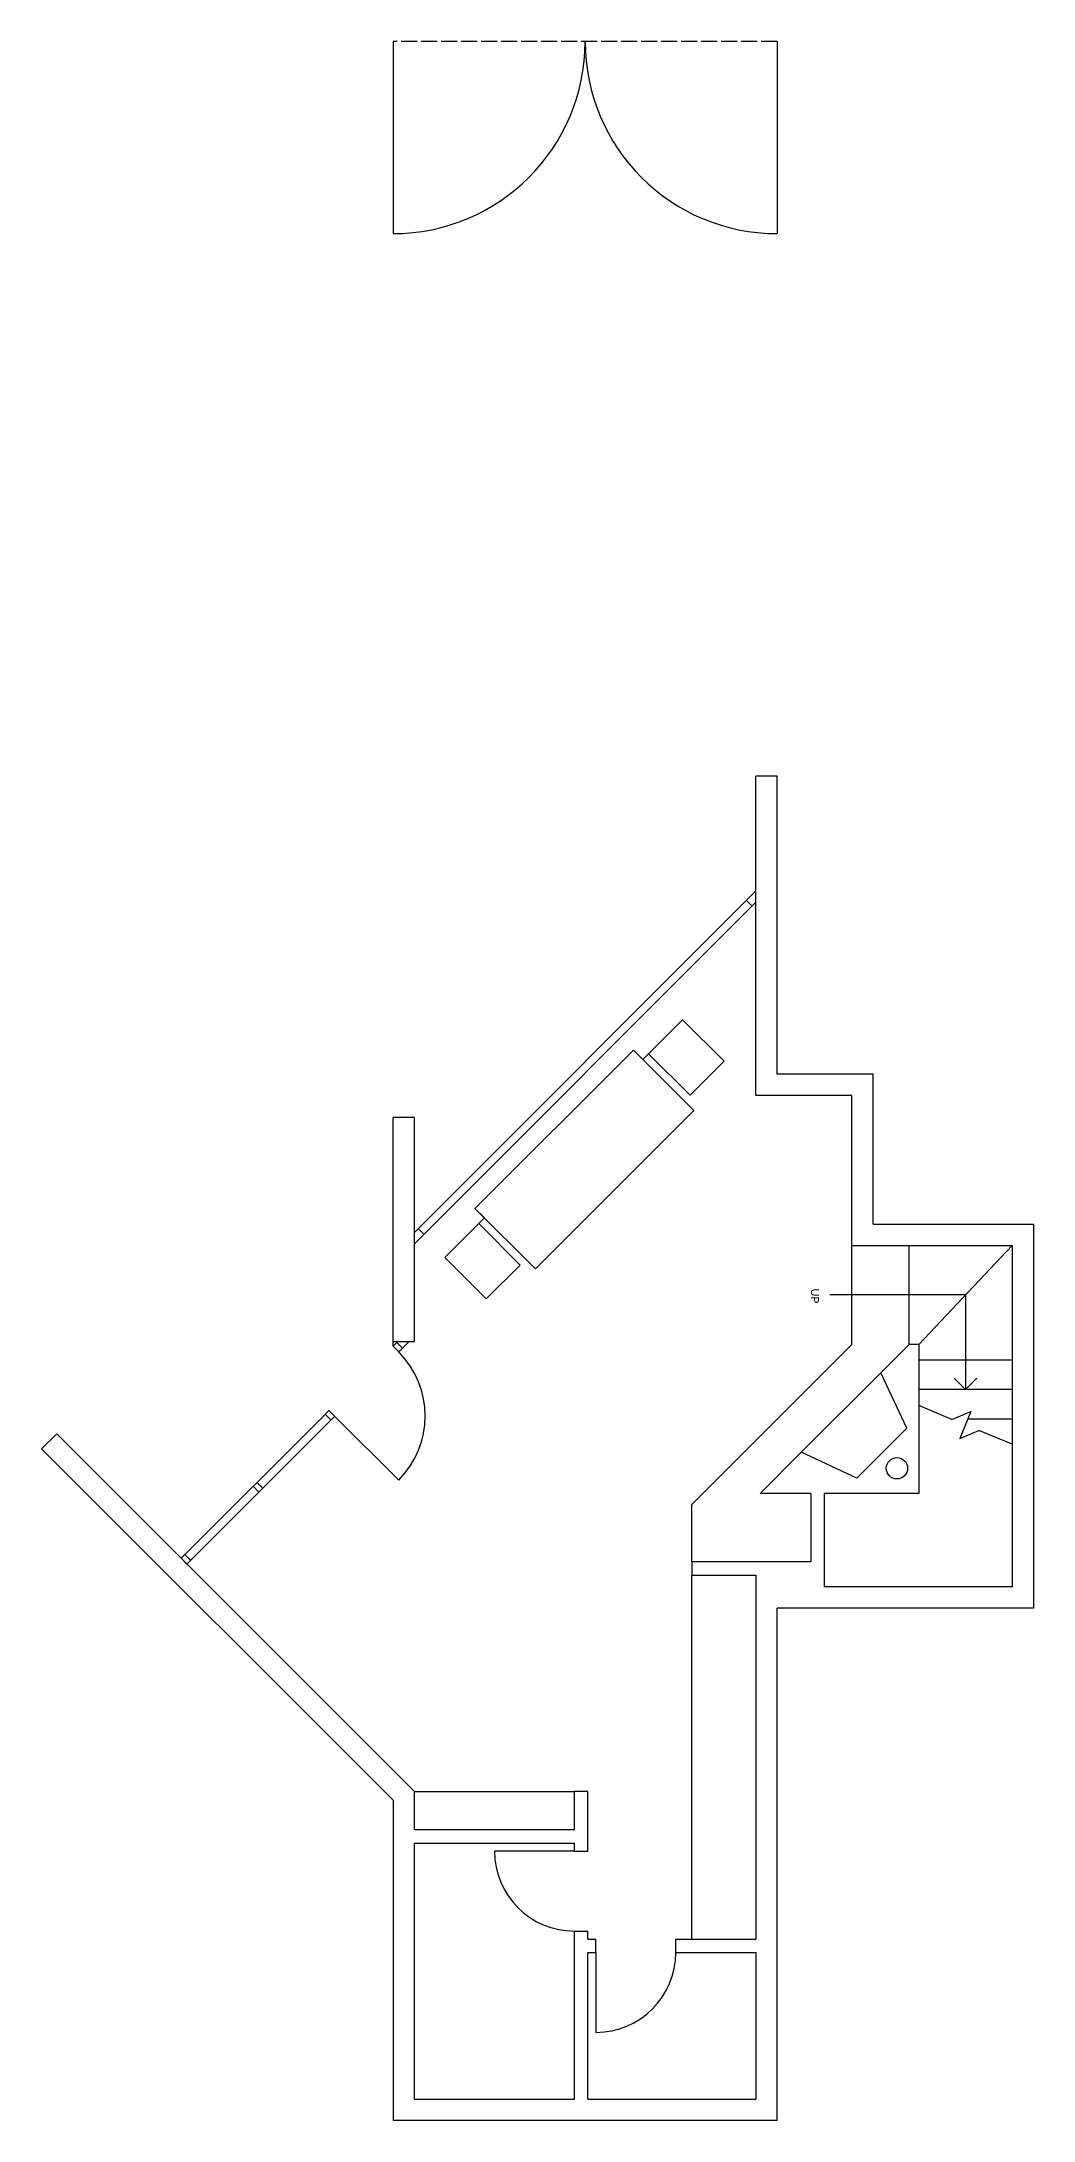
# Model space of a CAD drawing. Header units: inches. Extents: x -16484 to -805, y 141 to 7454.
# Drawn here: x -1402 to -1031, y 794 to 1573 of the extents above; entities that cross this region are included whole.
import ezdxf

# ---------------------------------------------------------------- set-up
doc = ezdxf.new("R2010")
doc.units = ezdxf.units.IN
doc.header["$LTSCALE"] = 0.5
doc.header["$MEASUREMENT"] = 0
doc.linetypes.add('ACAD_ISO02W100', pattern=[15, 12, -3])
for name, color, linetype in [('A-doors', 254, 'Continuous'), ('A-furniture', 33, 'Continuous'), ('A-glazing', 252, 'Continuous'), ('A-millwork', 252, 'Continuous'), ('A-soffit', 251, 'ACAD_ISO02W100'), ('A-stairs', 252, 'Continuous'), ('A-text', 254, 'Continuous'), ('A-walls', 7, 'Continuous')]:
    doc.layers.add(name, color=color, linetype=linetype)

msp = doc.modelspace()

# ---------------------------------------------------------------- linework, layer by layer
at = {"layer": 'A-doors'}
for p, q in [((-1270.52, 1573.38), (-1270.52, 1501.38)), ((-1126.52, 1573.38), (-1126.52, 1501.38)), ((-1292.4, 1058.08), (-1268.36, 1034.03)), ((-1202.52, 895.05), (-1232.52, 895.05)), ((-1194.52, 857.05), (-1194.52, 827.05))]:
    msp.add_line(p, q, dxfattribs=at)
for centre, radius, start, end in [((-1270.52, 1573.38), 72, 270, 0), ((-1126.52, 1573.38), 72, 180, 270), ((-1292.44, 1058.12), 34, 315, 45), ((-1202.52, 895.05), 30, 180, 270), ((-1194.52, 857.05), 30, 270, 0)]:
    msp.add_arc(centre, radius, start, end, dxfattribs=at)
at = {"layer": 'A-furniture'}
msp.add_lwpolyline([(-1251.12, 1117.55), (-1235.56, 1101.99), (-1222.83, 1114.72), (-1238.39, 1130.28), (-1251.12, 1117.55), (-1238.39, 1130.28), (-1236.27, 1132.4), (-1239.81, 1135.93), (-1217.18, 1113.31), (-1157.78, 1172.7), (-1180.41, 1195.33), (-1239.81, 1135.93), (-1180.41, 1195.33), (-1176.87, 1191.79), (-1174.75, 1193.92), (-1159.19, 1178.36), (-1146.47, 1191.09), (-1162.02, 1206.64), (-1174.75, 1193.92)], dxfattribs=at)
at = {"layer": 'A-glazing'}
for p, q in [((-1262.52, 1126.95), (-1134.52, 1254.95)), ((-1262.52, 1122.71), (-1134.52, 1250.71)), ((-1135.94, 1249.29), (-1138.06, 1251.41)), ((-1261.11, 1128.36), (-1258.99, 1126.24)), ((-1270.52, 1084.28), (-1270.52, 1086.05)), ((-1269.11, 1085.69), (-1270.52, 1084.28)), ((-1268.4, 1082.16), (-1270.52, 1084.28)), ((-1266.99, 1083.57), (-1269.11, 1085.69)), ((-1268.4, 1082.16), (-1264.51, 1086.05)), ((-1294.57, 1060.24), (-1295.98, 1058.82)), ((-1292.44, 1058.12), (-1294.57, 1060.24)), ((-1295.87, 1058.82), (-1349.93, 1004.77)), ((-1292.35, 1058.02), (-1347.76, 1002.6)), ((-1293.86, 1056.7), (-1295.98, 1058.82)), ((-1320.76, 1029.6), (-1322.93, 1031.77)), ((-1319.35, 1031.02), (-1321.51, 1033.18)), ((-1348.51, 1006.18), (-1349.93, 1004.77)), ((-1346.39, 1004.06), (-1348.51, 1006.18)), ((-1347.81, 1002.64), (-1349.93, 1004.77))]:
    msp.add_line(p, q, dxfattribs=at)
at = {"layer": 'A-millwork'}
for p, q in [((-1158.52, 862.05), (-1158.52, 998.49)), ((-1262.52, 917.36), (-1202.52, 917.36))]:
    msp.add_line(p, q, dxfattribs=at)
at = {"layer": 'A-soffit'}
msp.add_line((-1126.52, 1573.38), (-1270.52, 1573.38), dxfattribs=at)
at = {"layer": 'A-stairs'}
for p, q in [((-1098.52, 1084.96), (-1098.52, 1122.05)), ((-1077.06, 1084.96), (-1077.06, 1122.05)), ((-1098.52, 1084.96), (-1158.52, 1024.96)), ((-1038.52, 1079), (-1073.52, 1079)), ((-1038.52, 1068), (-1073.52, 1068)), ((-1061.1, 1056.86), (-1073.52, 1062)), ((-1061.1, 1056.86), (-1053.92, 1059.84)), ((-1053.92, 1059.84), (-1058.13, 1049.67)), ((-1058.13, 1049.67), (-1050.94, 1052.65)), ((-1038.52, 1057), (-1055.09, 1057)), ((-1038.52, 1047.51), (-1050.94, 1052.65)), ((-1158.52, 1003.49), (-1158.52, 1024.96))]:
    msp.add_line(p, q, dxfattribs=at)
at = {"layer": 'A-text'}
for p, q in [((-1038.52, 1122.05), (-1073.52, 1084.96)), ((-1056.02, 1103.5), (-1106.76, 1103.5)), ((-1056.02, 1103.5), (-1056.02, 1068)), ((-1056.02, 1068), (-1060.27, 1072.25)), ((-1056.02, 1068), (-1051.78, 1072.25))]:
    msp.add_line(p, q, dxfattribs=at)
at = {"layer": 'A-walls'}
for p, q in [((-1134.52, 1178.24), (-1134.52, 1298.05)), ((-1126.52, 1298.05), (-1134.52, 1298.05)), ((-1126.52, 1186.24), (-1126.52, 1298.05)), ((-1090.52, 1186.24), (-1126.52, 1186.24)), ((-1090.52, 1130.05), (-1090.52, 1186.24)), ((-1098.52, 1178.24), (-1134.52, 1178.24)), ((-1098.52, 1122.05), (-1098.52, 1178.24)), ((-1262.52, 1170.05), (-1270.52, 1170.05)), ((-1270.52, 1086.05), (-1270.52, 1170.05)), ((-1262.52, 1086.05), (-1262.52, 1170.05)), ((-1090.52, 1130.05), (-1030.52, 1130.05)), ((-1030.52, 1130.05), (-1030.52, 986.05)), ((-1098.52, 1122.05), (-1038.52, 1122.05)), ((-1038.52, 1122.05), (-1038.52, 994.05)), ((-1270.52, 1086.05), (-1262.63, 1086.05)), ((-1087.52, 1074.49), (-1077.06, 1084.96)), ((-1073.52, 1084.96), (-1077.06, 1084.96)), ((-1073.52, 1084.96), (-1073.52, 1029.05)), ((-1087.52, 1074.49), (-1117.5, 1044.52)), ((-1077.96, 1053.55), (-1087.66, 1074.35)), ((-1096.69, 1034.81), (-1077.96, 1053.55)), ((-1402.23, 1045.76), (-1396.57, 1051.41)), ((-1270.52, 914.05), (-1402.23, 1045.76)), ((-1396.57, 1051.41), (-1262.52, 917.36)), ((-1132.97, 1029.05), (-1117.5, 1044.52)), ((-1096.69, 1034.81), (-1117.5, 1044.52)), ((-1113.97, 1029.05), (-1132.97, 1029.05)), ((-1113.97, 1029.05), (-1113.97, 1003.49)), ((-1073.52, 1029.05), (-1108.97, 1029.05)), ((-1108.97, 1029.05), (-1108.97, 994.05)), ((-1158.52, 1003.49), (-1158.52, 998.49)), ((-1113.97, 1003.49), (-1158.52, 1003.49)), ((-1158.52, 998.49), (-1134.52, 998.49)), ((-1134.52, 998.49), (-1134.52, 862.05)), ((-1038.52, 994.05), (-1108.97, 994.05)), ((-1126.52, 794.05), (-1126.52, 986.05)), ((-1030.52, 986.05), (-1126.52, 986.05)), ((-1270.52, 914.05), (-1270.52, 794.05)), ((-1262.52, 903.05), (-1262.52, 917.36)), ((-1197.52, 917.36), (-1202.52, 917.36)), ((-1202.52, 903.05), (-1202.52, 917.36)), ((-1197.52, 895.05), (-1197.52, 917.36)), ((-1262.52, 903.05), (-1202.52, 903.05)), ((-1262.52, 898.05), (-1202.52, 898.05)), ((-1262.52, 802.05), (-1262.52, 898.05)), ((-1202.52, 895.05), (-1202.52, 898.05)), ((-1202.52, 895.05), (-1202.52, 898.05)), ((-1202.52, 895.05), (-1197.52, 895.05)), ((-1202.52, 802.05), (-1202.52, 865.05)), ((-1202.52, 865.05), (-1197.52, 865.05)), ((-1197.52, 862.05), (-1197.52, 865.05)), ((-1197.52, 862.05), (-1197.52, 865.05)), ((-1197.52, 862.05), (-1194.52, 862.05)), ((-1194.52, 857.05), (-1194.52, 862.05)), ((-1164.52, 857.05), (-1164.52, 862.05)), ((-1164.52, 862.05), (-1134.52, 862.05)), ((-1197.52, 802.05), (-1197.52, 857.05)), ((-1197.52, 857.05), (-1194.52, 857.05)), ((-1164.52, 857.05), (-1134.52, 857.05)), ((-1134.52, 857.05), (-1134.52, 802.05)), ((-1262.52, 802.05), (-1202.52, 802.05)), ((-1197.52, 802.05), (-1134.52, 802.05)), ((-1126.52, 794.05), (-1270.52, 794.05))]:
    msp.add_line(p, q, dxfattribs=at)
msp.add_circle((-1081.67, 1038.52), 4, dxfattribs=at)

# ---------------------------------------------------------------- texts
at = {"layer": 'A-text'}
msp.add_text('UP', height=3, rotation=270, dxfattribs=at).set_placement((-1113.89, 1105.88))

doc.saveas('drawing.dxf')
